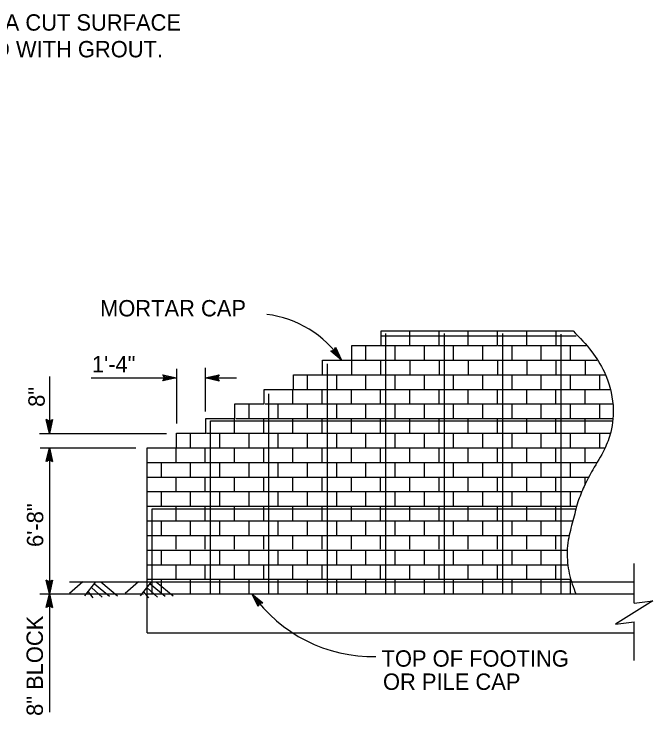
# Model space of a CAD drawing. Extents: x -893 to 867, y -474 to 712.
# Drawn here: x -339.5 to -66.2, y 71.4 to 371.2 of the extents above; entities that cross this region are included whole.
import ezdxf

# ---------------------------------------------------------------- set-up
doc = ezdxf.new("R2010")
doc.units = 0
for name, color, linetype in [('str_Arch-Treatment-B', 7, 'Continuous'), ('str_Concrete-B', 7, 'Continuous'), ('str_Dimensions-A', 7, 'Continuous'), ('str_Grades-A', 7, 'Continuous'), ('str_Reinforcement-A', 7, 'Continuous'), ('str_Text-A', 7, 'Continuous')]:
    doc.layers.add(name, color=color, linetype=linetype)

msp = doc.modelspace()

# ---------------------------------------------------------------- linework, layer by layer
at = {"layer": 'str_Arch-Treatment-B'}
for p, q in [((-180.41, 123.2), (-180.41, 234.59)), ((-155.41, 123.2), (-155.41, 234.59)), ((-130.41, 123.2), (-130.41, 234.59)), ((-105.41, 123.2), (-105.41, 234.34)), ((-205.42, 123.2), (-205.42, 221.59)), ((-230.42, 123.2), (-230.42, 208.84)), ((-255.42, 123.2), (-255.42, 197.16)), ((-280.42, 123.2), (-280.42, 159.66))]:
    msp.add_line(p, q, dxfattribs=at)
at = {"layer": 'str_Concrete-B'}
for p, q in [((-182.5, 235.71), (-100.33, 235.71)), ((-182.5, 229.46), (-182.5, 235.71)), ((-170.15, 229.52), (-170.15, 235.71)), ((-157.65, 229.52), (-157.65, 235.71)), ((-145.15, 229.52), (-145.15, 235.71)), ((-132.65, 229.52), (-132.65, 235.71)), ((-120.14, 229.52), (-120.14, 235.71)), ((-107.64, 229.52), (-107.64, 235.71)), ((-195, 223.21), (-195, 229.46)), ((-195, 229.46), (-182.5, 229.46)), ((-188.93, 223.21), (-188.93, 229.46)), ((-182.57, 229.46), (-132.82, 229.46)), ((-176.43, 223.21), (-176.43, 229.46)), ((-163.93, 223.21), (-163.93, 229.46)), ((-151.43, 223.21), (-151.43, 229.46)), ((-138.93, 223.21), (-138.93, 229.46)), ((-132.47, 229.46), (-94.73, 229.46)), ((-126.43, 223.21), (-126.43, 229.46)), ((-113.93, 223.21), (-113.93, 229.46)), ((-101.42, 223.21), (-101.42, 229.46)), ((-207.5, 223.21), (-195, 223.21)), ((-207.5, 216.95), (-207.5, 223.21)), ((-195.72, 223.21), (-90.12, 223.21)), ((-195.18, 223.21), (-195.18, 216.95)), ((-182.68, 223.21), (-182.68, 216.95)), ((-170.18, 223.21), (-170.18, 216.95)), ((-157.68, 223.21), (-157.68, 216.95)), ((-145.18, 223.21), (-145.18, 216.95)), ((-132.68, 223.21), (-132.68, 216.95)), ((-120.18, 223.21), (-120.18, 216.95)), ((-107.67, 223.21), (-107.67, 216.95)), ((-95.17, 223.21), (-95.17, 216.95)), ((-220, 216.95), (-207.5, 216.95)), ((-220, 210.7), (-220, 216.95)), ((-213.93, 210.7), (-213.93, 216.95)), ((-207.4, 216.95), (-86.48, 216.95)), ((-201.43, 210.7), (-201.43, 216.95)), ((-188.93, 210.7), (-188.93, 216.95)), ((-188.93, 210.77), (-188.93, 216.04)), ((-176.43, 210.7), (-176.43, 216.95)), ((-163.93, 210.7), (-163.93, 216.95)), ((-151.43, 210.7), (-151.43, 216.95)), ((-138.93, 210.7), (-138.93, 216.95)), ((-126.43, 210.7), (-126.43, 216.95)), ((-113.93, 210.7), (-113.93, 216.95)), ((-101.42, 210.7), (-101.42, 216.95)), ((-88.92, 210.7), (-88.92, 216.95)), ((-232.5, 210.7), (-220, 210.7)), ((-232.5, 204.45), (-232.5, 210.7)), ((-220.18, 204.45), (-220.18, 210.7)), ((-219.96, 210.7), (-84.37, 210.7)), ((-207.68, 204.45), (-207.68, 210.7)), ((-195.18, 204.45), (-195.18, 210.7)), ((-182.68, 204.45), (-182.68, 210.7)), ((-170.18, 204.45), (-170.18, 210.7)), ((-157.68, 204.45), (-157.68, 210.7)), ((-145.18, 204.45), (-145.18, 210.7)), ((-132.68, 204.45), (-132.68, 210.7)), ((-120.18, 204.45), (-120.18, 210.7)), ((-107.67, 204.45), (-107.67, 210.7)), ((-95.17, 204.45), (-95.17, 210.7)), ((-245, 204.45), (-232.5, 204.45)), ((-245, 198.2), (-245, 204.45)), ((-238.93, 198.2), (-238.93, 204.45)), ((-231.99, 204.45), (-83.3, 204.45)), ((-226.43, 198.2), (-226.43, 204.45)), ((-213.93, 198.2), (-213.93, 204.45)), ((-201.43, 198.2), (-201.43, 204.45)), ((-188.93, 198.2), (-188.93, 204.05)), ((-176.43, 198.2), (-176.43, 204.45)), ((-163.93, 198.2), (-163.93, 204.45)), ((-151.43, 198.2), (-151.43, 204.45)), ((-138.93, 198.2), (-138.93, 204.45)), ((-126.43, 198.2), (-126.43, 204.45)), ((-113.93, 198.2), (-113.93, 204.45)), ((-101.42, 198.2), (-101.42, 204.45)), ((-88.92, 198.2), (-88.92, 204.45)), ((-257.5, 198.2), (-245, 198.2)), ((-257.5, 191.95), (-257.5, 198.2)), ((-245.19, 191.95), (-245.19, 198.2)), ((-244.55, 198.2), (-83.24, 198.2)), ((-232.68, 191.95), (-232.68, 198.2)), ((-220.18, 191.95), (-220.18, 198.2)), ((-207.68, 191.95), (-207.68, 198.2)), ((-195.18, 191.95), (-195.18, 198.2)), ((-182.68, 191.95), (-182.68, 198.2)), ((-170.18, 191.95), (-170.18, 198.2)), ((-157.68, 191.95), (-157.68, 198.2)), ((-145.18, 191.95), (-145.18, 198.2)), ((-132.68, 191.95), (-132.68, 198.2)), ((-120.18, 191.95), (-120.18, 198.2)), ((-107.67, 191.95), (-107.67, 198.2)), ((-95.17, 191.95), (-95.17, 198.2)), ((-270.01, 191.95), (-257.5, 191.95)), ((-270.01, 185.7), (-270.01, 191.95)), ((-263.93, 185.75), (-263.93, 191.95)), ((-257.15, 191.95), (-84.37, 191.95)), ((-251.43, 185.75), (-251.43, 191.95)), ((-238.93, 185.75), (-238.93, 191.95)), ((-226.43, 185.75), (-226.43, 191.95)), ((-213.93, 185.75), (-213.93, 191.95)), ((-201.43, 185.75), (-201.43, 191.95)), ((-188.93, 185.75), (-188.93, 191.95)), ((-176.42, 185.75), (-176.42, 191.95)), ((-163.92, 185.75), (-163.92, 191.95)), ((-151.42, 185.75), (-151.42, 191.95)), ((-138.92, 185.75), (-138.92, 191.95)), ((-126.42, 185.75), (-126.42, 191.95)), ((-113.92, 185.75), (-113.92, 191.95)), ((-101.42, 185.75), (-101.42, 191.95)), ((-88.92, 185.75), (-88.92, 191.95)), ((-282.51, 106.53), (-282.51, 185.7)), ((-282.51, 185.7), (-270.01, 185.7)), ((-270.19, 179.45), (-270.19, 185.7)), ((-269.98, 185.7), (-86.61, 185.7)), ((-257.69, 179.45), (-257.69, 185.7)), ((-245.19, 179.45), (-245.19, 185.7)), ((-232.68, 179.45), (-232.68, 185.7)), ((-220.18, 179.45), (-220.18, 185.7)), ((-207.68, 179.45), (-207.68, 185.7)), ((-195.18, 179.45), (-195.18, 185.7)), ((-182.68, 179.45), (-182.68, 185.7)), ((-170.18, 179.45), (-170.18, 185.7)), ((-157.68, 179.45), (-157.68, 185.7)), ((-145.18, 179.45), (-145.18, 185.7)), ((-132.68, 179.45), (-132.68, 185.7)), ((-120.18, 179.45), (-120.18, 185.7)), ((-107.67, 179.45), (-107.67, 185.7)), ((-95.17, 179.45), (-95.17, 185.7)), ((-282.54, 179.45), (-90.11, 179.45)), ((-276.44, 173.2), (-276.44, 179.45)), ((-263.94, 173.2), (-263.94, 179.45)), ((-251.44, 173.2), (-251.44, 179.45)), ((-238.93, 173.2), (-238.93, 179.45)), ((-226.43, 173.2), (-226.43, 179.45)), ((-213.93, 173.2), (-213.93, 179.45)), ((-201.43, 173.2), (-201.43, 179.45)), ((-188.93, 173.2), (-188.93, 179.45)), ((-176.43, 173.2), (-176.43, 179.45)), ((-163.93, 173.2), (-163.93, 179.45)), ((-151.43, 173.2), (-151.43, 179.45)), ((-138.93, 173.2), (-138.93, 179.45)), ((-126.43, 173.2), (-126.43, 179.45)), ((-113.93, 173.2), (-113.93, 179.45)), ((-101.42, 173.2), (-101.42, 179.45)), ((-282.54, 173.2), (-93.5, 173.2)), ((-270.19, 166.95), (-270.19, 173.2)), ((-257.69, 166.95), (-257.69, 173.2)), ((-245.19, 166.95), (-245.19, 173.2)), ((-232.68, 166.95), (-232.68, 173.2)), ((-220.18, 166.95), (-220.18, 173.2)), ((-207.68, 166.95), (-207.68, 173.2)), ((-195.18, 166.95), (-195.18, 173.2)), ((-182.68, 166.95), (-182.68, 173.2)), ((-170.18, 166.95), (-170.18, 173.2)), ((-157.68, 166.95), (-157.68, 173.2)), ((-145.18, 166.95), (-145.18, 173.2)), ((-132.68, 166.95), (-132.68, 173.2)), ((-120.18, 166.95), (-120.18, 173.2)), ((-107.67, 166.95), (-107.67, 173.2)), ((-95.17, 170.04), (-95.17, 173.2)), ((-282.51, 166.95), (-96.64, 166.95)), ((-276.44, 160.7), (-276.44, 166.95)), ((-263.94, 160.7), (-263.94, 166.95)), ((-251.44, 160.7), (-251.44, 166.95)), ((-238.93, 160.7), (-238.93, 166.95)), ((-226.43, 160.7), (-226.43, 166.95)), ((-213.93, 160.7), (-213.93, 166.95)), ((-201.43, 160.7), (-201.43, 166.95)), ((-188.93, 160.7), (-188.93, 166.95)), ((-176.43, 160.7), (-176.43, 166.95)), ((-163.93, 160.7), (-163.93, 166.95)), ((-151.43, 160.7), (-151.43, 166.95)), ((-138.93, 160.7), (-138.93, 166.95)), ((-126.43, 160.7), (-126.43, 166.95)), ((-113.93, 160.7), (-113.93, 166.95)), ((-101.42, 160.7), (-101.42, 166.95)), ((-282.51, 160.7), (-98.79, 160.7)), ((-270.19, 154.45), (-270.19, 160.7)), ((-257.69, 154.45), (-257.69, 160.7)), ((-245.19, 154.45), (-245.19, 160.7)), ((-232.68, 154.45), (-232.68, 160.7)), ((-220.18, 154.45), (-220.18, 160.7)), ((-207.68, 154.45), (-207.68, 160.7)), ((-195.18, 154.45), (-195.18, 160.7)), ((-182.68, 154.45), (-182.68, 160.7)), ((-170.18, 154.45), (-170.18, 160.7)), ((-157.68, 154.45), (-157.68, 160.7)), ((-145.18, 154.45), (-145.18, 160.7)), ((-132.68, 154.45), (-132.68, 160.7)), ((-120.18, 154.45), (-120.18, 160.7)), ((-107.67, 154.45), (-107.67, 160.7)), ((-282.51, 154.45), (-100.41, 154.45)), ((-276.44, 148.2), (-276.44, 154.45)), ((-263.94, 148.2), (-263.94, 154.45)), ((-251.44, 148.2), (-251.44, 154.45)), ((-238.93, 148.2), (-238.93, 154.45)), ((-226.43, 148.2), (-226.43, 154.45)), ((-213.93, 148.2), (-213.93, 154.45)), ((-201.43, 148.2), (-201.43, 154.45)), ((-188.93, 148.2), (-188.93, 154.45)), ((-176.43, 148.2), (-176.43, 154.45)), ((-163.93, 148.2), (-163.93, 154.45)), ((-151.43, 148.2), (-151.43, 154.45)), ((-138.93, 148.2), (-138.93, 154.45)), ((-126.43, 148.2), (-126.43, 154.45)), ((-113.93, 148.2), (-113.93, 154.45)), ((-113.93, 148.2), (-113.93, 154.45)), ((-282.51, 148.2), (-101.94, 148.2)), ((-270.19, 142.34), (-270.19, 148.2)), ((-257.69, 142.34), (-257.69, 148.2)), ((-245.19, 142.34), (-245.19, 148.2)), ((-232.68, 142.34), (-232.68, 148.2)), ((-220.18, 142.34), (-220.18, 148.2)), ((-207.68, 142.34), (-207.68, 148.2)), ((-195.18, 142.34), (-195.18, 148.2)), ((-182.68, 142.34), (-182.68, 148.2)), ((-170.18, 142.34), (-170.18, 148.2)), ((-157.68, 142.34), (-157.68, 148.2)), ((-145.18, 142.34), (-145.18, 148.2)), ((-132.68, 142.34), (-132.68, 148.2)), ((-120.18, 142.34), (-120.18, 148.2)), ((-107.67, 142.34), (-107.67, 148.2)), ((-282.51, 141.95), (-102.92, 141.95)), ((-276.44, 135.7), (-276.44, 141.95)), ((-263.94, 135.7), (-263.94, 141.95)), ((-251.44, 135.7), (-251.44, 141.95)), ((-238.93, 135.7), (-238.93, 141.95)), ((-226.43, 135.7), (-226.43, 141.95)), ((-213.93, 135.7), (-213.93, 141.95)), ((-201.43, 135.7), (-201.43, 141.95)), ((-188.93, 135.7), (-188.93, 141.95)), ((-176.43, 135.7), (-176.43, 141.95)), ((-163.93, 135.7), (-163.93, 141.95)), ((-151.43, 135.7), (-151.43, 141.95)), ((-138.93, 135.7), (-138.93, 141.95)), ((-126.43, 135.7), (-126.43, 141.95)), ((-113.93, 135.7), (-113.93, 141.95)), ((-282.51, 135.7), (-102.57, 135.7)), ((-270.19, 129.45), (-270.19, 135.7)), ((-257.69, 129.45), (-257.69, 135.7)), ((-245.19, 129.45), (-245.19, 135.7)), ((-232.68, 129.45), (-232.68, 135.7)), ((-220.18, 129.45), (-220.18, 135.7)), ((-207.68, 129.45), (-207.68, 135.7)), ((-195.18, 129.45), (-195.18, 135.7)), ((-182.68, 129.45), (-182.68, 135.7)), ((-170.18, 129.45), (-170.18, 135.7)), ((-157.68, 129.45), (-157.68, 135.7)), ((-145.18, 129.45), (-145.18, 135.7)), ((-132.68, 129.45), (-132.68, 135.7)), ((-120.18, 129.45), (-120.18, 135.7)), ((-107.67, 129.45), (-107.67, 135.7)), ((-74.16, 119.19), (-74.16, 136.26)), ((-282.51, 129.45), (-101.25, 129.45)), ((-276.44, 123.2), (-276.44, 129.45)), ((-263.94, 123.2), (-263.94, 129.45)), ((-251.44, 123.2), (-251.44, 129.45)), ((-238.93, 123.2), (-238.93, 129.45)), ((-226.43, 123.2), (-226.43, 129.45)), ((-213.93, 123.2), (-213.93, 129.45)), ((-201.43, 123.2), (-201.43, 129.45)), ((-188.93, 123.2), (-188.93, 129.45)), ((-176.43, 123.2), (-176.43, 129.45)), ((-163.93, 123.2), (-163.93, 129.45)), ((-151.43, 123.2), (-151.43, 129.45)), ((-138.93, 123.2), (-138.93, 129.45)), ((-126.43, 123.2), (-126.43, 129.45)), ((-113.93, 123.2), (-113.93, 129.45)), ((-101.42, 123.2), (-101.42, 129.45)), ((-282.51, 123.2), (-74.16, 123.2)), ((-74.16, 94.66), (-74.16, 111.19)), ((-282.51, 106.53), (-74.16, 106.53))]:
    msp.add_line(p, q, dxfattribs=at)
msp.add_spline([(-100.35, 235.73), (-92.32, 226.78), (-87.07, 218.27), (-83.25, 203.8), (-84.24, 192.45), (-86.93, 185.08), (-91.9, 176.28), (-95.59, 169.19), (-98.28, 162.52), (-100.41, 154.44), (-102.4, 146.21), (-102.68, 136.56), (-100.69, 127.34), (-99.13, 123.23)], degree=3, dxfattribs=at)
at = {"layer": 'str_Dimensions-A'}
for p, q in [((-269.99, 219.54), (-269.99, 196.1)), ((-257.66, 219.84), (-257.66, 201.21)), ((-324.37, 216.16), (-324.37, 191.84)), ((-306.52, 215.58), (-269.99, 215.58)), ((-257.66, 215.58), (-244.33, 215.58)), ((-328.63, 191.84), (-274.24, 191.84)), ((-328.33, 185.68), (-287.31, 185.68)), ((-324.37, 185.68), (-324.37, 123.24)), ((-328.46, 123.24), (-284.16, 123.24)), ((-324.37, 123.24), (-324.37, 72.58))]:
    msp.add_line(p, q, dxfattribs=at)
for points in [[(-201.9, 228.68), (-199.34, 223.21), (-203.98, 227.08), (-203.58, 227.12), (-200.18, 224.29), (-202.05, 228.31), (-202.2, 227.93), (-201, 225.36), (-203.18, 227.17), (-202.77, 227.22), (-201.83, 226.43), (-202.35, 227.55), (-202.47, 227.25), (-203.98, 227.08), (-202.47, 227.25)], [(-275.89, 216.9), (-269.99, 215.58), (-275.89, 214.27), (-275.68, 214.62), (-271.36, 215.57), (-275.68, 216.55), (-275.48, 216.2), (-272.71, 215.58), (-275.47, 214.96), (-275.26, 215.31), (-274.07, 215.58), (-275.27, 215.85), (-275.1, 215.58), (-275.89, 214.27), (-275.1, 215.58)], [(-251.76, 214.26), (-257.66, 215.58), (-251.76, 216.89), (-251.97, 216.54), (-256.3, 215.58), (-251.97, 214.61), (-252.18, 214.96), (-254.95, 215.57), (-252.18, 216.19), (-252.39, 215.84), (-253.59, 215.57), (-252.38, 215.3), (-252.55, 215.58), (-251.76, 216.89), (-252.55, 215.58)], [(-323.05, 197.74), (-324.37, 191.84), (-325.68, 197.74), (-325.33, 197.53), (-324.38, 193.21), (-323.4, 197.54), (-323.75, 197.33), (-324.37, 194.56), (-324.98, 197.32), (-324.63, 197.11), (-324.37, 195.92), (-324.1, 197.12), (-324.37, 196.96), (-325.68, 197.74), (-324.37, 196.96)], [(-325.69, 179.77), (-324.37, 185.68), (-323.06, 179.77), (-323.41, 179.98), (-324.37, 184.31), (-325.34, 179.98), (-324.99, 180.19), (-324.37, 182.96), (-323.76, 180.19), (-324.11, 180.4), (-324.38, 181.6), (-324.64, 180.4), (-324.37, 180.56), (-323.06, 179.77), (-324.37, 180.56)], [(-323.05, 129.14), (-324.37, 123.24), (-325.68, 129.14), (-325.33, 128.93), (-324.38, 124.61), (-323.4, 128.93), (-323.75, 128.73), (-324.37, 125.96), (-324.98, 128.72), (-324.63, 128.51), (-324.37, 127.32), (-324.1, 128.52), (-324.37, 128.36), (-325.68, 129.14), (-324.37, 128.36)], [(-325.69, 117.33), (-324.37, 123.24), (-323.06, 117.33), (-323.41, 117.54), (-324.37, 121.87), (-325.34, 117.54), (-324.99, 117.75), (-324.37, 120.52), (-323.76, 117.75), (-324.11, 117.96), (-324.38, 119.16), (-324.64, 117.96), (-324.37, 118.12), (-323.06, 117.33), (-324.37, 118.12)], [(-235.08, 117.76), (-237.73, 123.2), (-233.02, 119.39), (-233.43, 119.34), (-236.87, 122.13), (-234.94, 118.14), (-234.79, 118.52), (-236.03, 121.07), (-233.83, 119.29), (-234.24, 119.23), (-235.19, 120.01), (-234.65, 118.9), (-234.54, 119.19), (-233.02, 119.39), (-234.54, 119.19)]]:
    msp.add_lwpolyline(points, close=True, dxfattribs=at)
for centre, radius, start, end in [((-236.87, 197.62), 45.43, 34.2761, 83.0533), ((-185.78, 160.08), 63.71, 215.3718, 271.0084)]:
    msp.add_arc(centre, radius, start, end, dxfattribs=at)
at = {"layer": 'str_Grades-A'}
msp.add_line((-315.7, 128.4), (-74.16, 128.4), dxfattribs=at)
at = {"layer": 'str_Reinforcement-A'}
for p, q in [((-182.5, 233.62), (-99.03, 233.62)), ((-255.42, 197.16), (-83.34, 197.16)), ((-280.42, 159.66), (-99.07, 159.66))]:
    msp.add_line(p, q, dxfattribs=at)
at = {"layer": 'str_Text-A'}
for p, q in [((-310, 128.42), (-315.7, 123.34)), ((-315.7, 128.4), (-275.7, 128.4)), ((-304.6, 128.38), (-309.3, 122.4)), ((-305.06, 127.48), (-298.62, 122.18)), ((-302.4, 128.36), (-295.19, 122.42)), ((-286.26, 128.42), (-291.96, 123.34)), ((-291.96, 128.4), (-251.96, 128.4)), ((-280.85, 128.38), (-285.55, 122.4)), ((-281.31, 127.48), (-274.87, 122.18)), ((-278.66, 128.36), (-271.45, 122.42)), ((-307.8, 124.12), (-305.74, 121.59)), ((-306.24, 125.83), (-301.84, 121.83)), ((-284.05, 124.12), (-281.99, 121.59)), ((-282.49, 125.83), (-278.09, 121.83))]:
    msp.add_line(p, q, dxfattribs=at)
msp.add_lwpolyline([(-74.16, 119.19), (-66.16, 120.19), (-82.16, 110.19), (-74.16, 111.19)], dxfattribs=at)

# ---------------------------------------------------------------- texts
at = {"layer": 'str_Dimensions-A'}
msp.add_text('1\'-4"', height=7.001, dxfattribs=at).set_placement((-306.18, 217.97))
for s, p in [('8"', (-326.35, 203.2)), ('6\'-8"', (-326.97, 143.28)), ('8" BLOCK', (-327.13, 71.01))]:
    msp.add_text(s, height=7.001, rotation=90, dxfattribs=at).set_placement(p)
at = {"layer": 'str_Text-A'}
for s, height, p in [('ALL BLOCKS WHICH HAVE A CUT SURFACE', 7.0005, (-465.73, 364.12)), ('SHALL HAVE CELLS FILLED WITH GROUT.', 7.0005, (-465.62, 352.7)), ('MORTAR CAP', 7.001, (-302.68, 241.89)), ('TOP OF FOOTING', 7.0005, (-182.25, 92.08)), ('OR PILE CAP', 7.0005, (-181.65, 82.16))]:
    msp.add_text(s, height=height, dxfattribs=at).set_placement(p)

doc.saveas('drawing.dxf')
